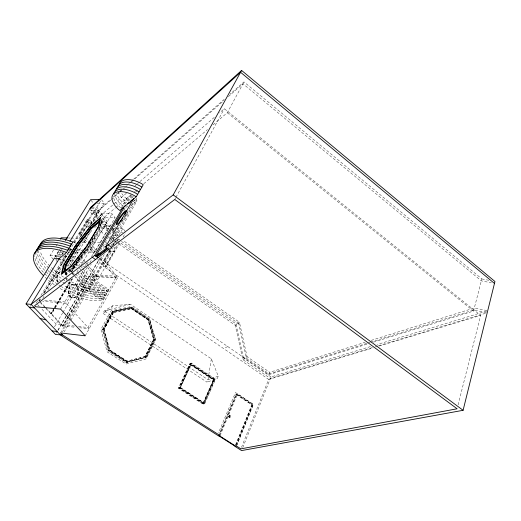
<?xml version="1.0" encoding="UTF-8"?>
<svg xmlns="http://www.w3.org/2000/svg" width="521" height="521" viewBox="0 0 521 521"><rect width="100%" height="100%" fill="white"/><g stroke="black" fill="none" stroke-linecap="round" stroke-linejoin="round"><path stroke-width="0.39" stroke-dasharray="2.6 1.95" d="M101.536 220.5L100.514 228.048L88.811 247.683L73.526 267.273L64.37 274.437L65.203 274.997L74.379 267.846L89.664 248.27L101.348 228.634L102.35 221.073L100.599 219.836M100.533 223.704L99.83 228.804L88.583 247.67L73.897 266.485L65.086 273.395M99.452 226.941L99.251 228.393L87.984 247.26L73.305 266.081L72.048 267.071M211.337 358.845L208.009 379.692L206.922 382.127L102.911 313.349L104.259 310.92L112.783 305.736L130.458 304.29L211.337 358.845L218.273 376.214L217.185 378.695L206.922 382.127M65.203 274.997L65.88 272.073M458.109 404.863L480.655 315.394L224.317 108.72L219.393 112.966M373.466 342.16L473.53 311.083L481.84 278.93L243.965 81.914L229.943 94.275M241.503 447.35L268.699 379.418L373.114 347.878M242.779 447.578L270.998 376.924L370.424 346.563M110.517 249.266L104.05 260.474L106.877 263.567L268.751 374.69L269.715 372.294L365.052 342.317M236.371 444.726L252.607 404.628L236.808 394.123L219.654 434.983M236.612 445.533L253.258 404.374L235.485 392.541L218.449 432.977M236.521 446.067L253.356 404.433L237.543 393.909L236.02 394.351L219.491 433.674M235.57 444.882L251.799 404.843L253.356 404.433M235.863 444.83L252.092 404.765L236.306 394.267L219.152 435.094M228.283 416.748L229.318 416.487L229.865 415.172L230.81 415.784L230.262 417.1L229.227 417.36L228.283 416.748L228.836 415.432L229.865 415.172M229.227 417.36L229.774 416.045L230.81 415.784M220.07 435.563L237.543 393.909M203.249 402.785L213.369 379.894L213.851 379.731L191.09 364.596L190.627 364.778L179.992 387.67L203.249 402.785L203.731 402.642L213.851 379.731M203.19 404.25L214.02 379.724L189.813 363.625L178.39 388.158L203.19 404.25L204.662 403.821L215.492 379.229L191.233 363.078L189.813 363.625M179.992 387.67L180.455 387.513L191.09 364.596M178.39 388.158L179.804 387.67L191.233 363.078M112.093 311.955L131.136 307.97L132.406 307.24L113.324 311.226L112.093 311.955L102.363 329.741L108.212 350.946L126.186 362.538L146.505 357.132L155.46 339.269L149.638 318.845L131.266 306.55L111.201 310.724L100.931 329.461L107.098 351.825L126.049 364.029L146.062 358.93L155.46 340.161L149.351 318.735M153.578 339.523L144.962 356.664L154.014 339.314L153.578 339.523L147.99 319.901L131.435 308.764L131.852 308.523L148.42 319.673L147.99 319.901M145.183 357.712L154.125 339.9L155.46 339.269M145.587 357.536L154.535 339.712L148.726 319.327L131.526 307.748L112.471 311.734L102.735 329.532L108.596 350.757L126.577 362.356L146.023 357.341L154.971 339.503L149.156 319.099L131.943 307.507L112.875 311.493L103.138 329.311L109 350.555L127 362.167M213.056 124.838L227.286 112.744L243.965 81.914M113.506 312.372L103.757 329.734L113.506 312.372L131.852 308.523M174.789 199.465L175.564 198.032M175.955 197.316L224.317 108.72M113.265 312.515L103.92 329.643L109.553 350.047L126.844 361.216M102.363 329.741L103.581 329.057L113.324 311.226M112.783 305.736L111.422 308.211L102.911 313.349M85.21 335.811L117.713 277.524L101.094 256.794M60.176 288.569A42.761 17.883 29.6 0 0 101.094 300.311L103.008 299.562L108.687 289.422L94.249 279.679L91.514 276.417M115.323 248.836L114.574 248.315L116.131 245.606M106.877 263.567L118.821 242.74M94.249 279.679L97.824 279.907L114.268 251.2L110.726 251.07L109.859 249.969M97.818 259.119L103.125 266.172L106.317 266.335L119.778 242.812M123.093 237.022L125.424 232.946M64.05 332.111L70.498 320.923M70.895 320.226L110.726 251.07L111.501 251.61L103.125 266.172L268.699 379.418M92.582 277.686L96.157 277.908L97.088 276.293L87.945 265.28M83.327 286.407L78.384 286.062L81.621 289.793L89.221 290.353L95.043 280.22L87.469 279.738L84.291 275.98L115.753 277.875L99.648 257.888M60.605 332.984L68.225 319.803M69.847 316.996L93.506 276.078L117.713 277.524M110.98 245.853L112.608 243.04M116.268 236.71L137.01 200.832L135.089 199.432M62.227 332.326L69.111 320.376M69.527 319.679L109.651 250.145M112.412 245.371L114.894 241.06L117.069 241.125M112.562 245.723L115.304 240.969M113.285 245.091L115.695 240.917M118.905 235.342L122.917 228.387L125.333 231.624M110.354 241.653L126.512 213.831M126.916 213.135L134.594 199.921M45.848 308.465L62.474 326.107L68.114 316.39M68.518 315.693L84.623 287.918L74.783 276.488M68.297 316.455L63.412 324.883L64.571 326.12L75.662 327.318M68.707 315.752L104.506 254.001M107.847 248.699L109.058 246.609M113.083 239.653L136.867 198.618L133.246 201.549M62.474 326.107L63.249 326.192L68.485 317.159M68.883 316.462L85.392 287.97L74.523 275.329M100.553 250.536L115.213 225.372M123.757 210.699L125.392 207.899M57.896 330.119L66.747 314.905M67.15 314.209L99.361 258.839M56.411 333.147L57.636 331.05M58.039 330.353L66.577 315.667M66.988 314.971L100.52 257.302M103.425 248.478L107.508 241.483M109.143 238.683L110.771 235.883M112.406 233.089L116.079 226.791M86.981 267.592L66.011 303.274L42.683 301.249M89.859 262.695L91.917 259.191M54.497 326.83L62.579 313.036M62.982 312.339L91.182 264.212M60.56 309.083L83.607 269.976M86.883 264.421L88.928 260.943M91.39 256.781L95.48 249.833L96.6 251.226L84.506 250.777M99.205 217.172L101.276 213.734L112.028 213.766L115.037 217.804L94.842 252.099L89.189 245.085M121.191 208.133L126.707 198.748L130.992 195.115M54.054 308.204L50.778 313.701L51.559 313.779L54.829 308.276M55.239 307.585L72.412 278.696M54.119 308.276L50.85 313.779L51.631 313.85L72.478 278.768M78.163 270.047L76.952 272.086L74.822 271.962M80.983 265.3L107.209 221.295L99.27 210.836L93.741 210.836L42.527 294.671M75.845 261.998L83.197 262.35L84.168 260.721M91.637 248.126L112.028 213.766M54.464 307.514L71.234 279.334M54.529 307.592L71.299 279.406M71.162 272.275L81.002 255.831M107.678 231.663L100.814 222.727L101.706 221.243L107.209 221.295M84.304 251.174L71.976 271.799L69.586 269.018M100.208 224.59L104.311 217.732L115.037 217.804M89.677 243.489L90.928 241.392M95.499 234.137L87.815 247L89.664 248.27M98.326 229.396L99.537 227.371L101.348 228.634M69.853 265.873L90.928 230.907M73.63 241.907L86.74 220.474L88.075 219.295L79.016 234.111L80.364 234.144L101.452 199.576L104.213 203.275L92.276 222.981L89.417 219.308L85.021 219.276M67.235 266.218L78.573 247.475L92.829 229.116M110.758 200.09L97.753 211.533L92.823 219.823M88.244 227.364L98.879 209.839L110.459 199.628M90.693 224.987L99.27 210.836M39.505 300.975L40.775 298.898M44.578 292.659L63.191 262.154L57.401 261.874L55.337 259.497M42.761 298.344L44.031 296.267M47.821 290.034L62.579 265.795M79.088 238.677L88.674 222.936L86.74 220.474L90.348 220.507L80.084 237.381M36.281 302.955L37.551 300.877M40.951 295.322L66.427 253.681M38.723 300.904L39.987 298.826M39.055 301.053L39.83 299.783M44.064 292.854L70.863 248.947L71.624 249.859M59.414 257.172L56.854 254.196L61.875 254.398L63.139 252.346L58.124 252.144L61.185 255.726M29.827 306.7L30.68 305.313M61.602 255.049L63.269 252.34M56.613 257.439L55.584 256.247L60.228 248.751M54.64 257.394L59.296 249.872M53.37 259.438L50.036 255.609L53.455 250.132M56.021 246.023L57.733 243.287M77.31 260.168L79.759 257.029M73.025 265.97L80.416 256.482M80.911 255.85L82.39 253.955M82.885 253.323L84.363 251.428M84.858 250.796L86.336 248.895M113.506 196.938L119.602 191.565M120.214 191.025L122.65 188.876M128.746 183.503L130.576 181.888M131.188 181.354L133.018 179.738M133.623 179.204L224.453 99.114M111.37 199.55L119.289 192.581M119.895 192.047L122.331 189.905M122.943 189.364L124.773 187.755M125.379 187.221L127.209 185.613M131.474 181.862L224.076 100.377M228.341 96.626L242.962 83.757L481.345 280.865L491.381 282.838M126.427 193.2L79.016 234.111L80.95 236.677M135.043 185.763L136.893 184.167M137.511 183.639L139.354 182.044M139.973 181.51L215.082 116.684M101.081 220.031L115.31 207.931M115.929 207.41L130.778 194.782M134.49 191.63L137.583 188.999M143.77 183.744L207.488 129.573M61.875 254.398L63.679 252.874M132.06 195.388L125.34 201.08L123.594 199.621A20.058 10.557 30.5 0 1 118.541 192.653M135.727 192.288L138.788 189.703M94.614 227.605L97.59 225.092M101.159 222.083L102.35 221.073M132.51 196.215L123.959 203.418L122.207 201.959A20.104 10.524 30.4 0 1 116.632 193.636M133.552 196.547L122.578 205.769L120.82 204.31A20.143 10.485 30.4 0 1 114.822 194.04M130.823 205.925L137.01 200.832M127.814 205.945L125.808 207.56M131.136 307.97L148.322 319.536L149.638 318.845M145.392 356.475L127.098 361.099L109.801 349.93L109.39 350.132L126.675 361.287L145.131 356.592L153.754 339.438L148.159 319.809L131.598 308.666L113.103 312.613M108.212 350.946L109.456 350.327L127.476 361.958L146.505 357.132M126.675 361.287L127.098 361.099M126.186 362.538L127.476 361.958M108.687 289.422L106.759 290.204A42.403 18.261 29.7 0 1 68.043 279.894M225.319 347.598L228.869 346.211M218.273 376.214L208.009 379.692L104.259 310.92L130.458 304.29M371.252 340.369L474.338 307.957L487.715 310.75L377.412 344.427M366.797 343.365L269.09 373.844L246.426 358.272L238.781 323.769L239.439 322.271L122.969 240.389M367.579 343.124L369.903 342.395M370.678 342.154L473.817 309.982L487.207 312.795M268.751 374.69L368.041 343.847M372.189 347.631L270.379 378.467L242.786 359.562L235.225 325.286L235.889 323.795L239.439 322.271L247.084 356.722L246.426 358.272L242.786 359.562L243.444 358.018L235.889 323.795L119.732 242.376M375.296 346.693L377.627 345.983M378.402 345.749L485.657 313.264M379.347 345.996L480.655 315.394M97.264 203.32L104.213 203.275M91.67 207.163L96.834 207.15L98.879 209.839M90.504 210.269L94.933 210.263L97.388 213.949L91.846 213.929L89.964 211.487M92.829 212.327L98.365 212.34M100.814 222.727L106.317 222.793M91.917 222.975L86.362 222.91L83.972 219.869M103.887 226.726L109.377 226.811L97.753 211.533M112.276 228.211L115.317 228.263M116.072 228.276L122.917 228.387M115.955 232.079L122.78 232.21M112.803 235.733L118.254 235.857L115.903 232.757M112.718 237.231L115.838 237.309M111.019 238.8L114.913 238.898M68.479 237.999L70.101 238.038M70.915 238.058L79.055 238.266M92.158 238.533L96.899 238.657M117.199 239.621L119.368 239.68M113.982 242.643L116.157 242.708M100.045 242.643L94.529 242.48L91.37 238.514M73.311 241.933L76.561 242.031M83.054 242.219L87.111 242.337M77.727 249.194L82.572 249.37M85.796 249.487L95.48 249.833M69.703 249.539L71.885 249.618M108.876 251.519L114.679 251.728L111.676 247.872L95.096 276.631L87.495 267.514M76.444 250.477L83.699 250.751M71.325 250.634L69.866 250.581L68.974 249.513M70.237 251.917L68.681 251.851L69.697 253.056M75.454 252.118L81.1 252.333M84.324 252.457L94.815 252.867M64.76 255.876L66.187 255.941L67.209 257.14M50.036 255.609L60.332 256.052M63.503 256.189L67.463 256.358M73.005 256.592L75.382 256.697L76.32 257.817M55.584 256.247L60.605 256.462M62.787 257.895L64.936 257.993L65.959 259.191M55.74 259.549L57.323 259.627M58.111 259.66L65.223 259.992M69.97 260.213L73.917 260.396M77.082 260.539L78.664 260.617M58.665 259.816L63.679 260.051L64.702 261.249M73.923 263.991L76.059 264.095L74.028 261.698M79.153 265.918L75.597 265.736L74.177 264.062M82.787 266.107L86.486 266.296M72.699 266.023L74.842 266.133L72.803 263.73M76.528 267.866L74.392 267.748L72.973 266.081M71.481 268.061L73.617 268.172L71.064 265.176M67.398 269.943L72.393 270.223L70.856 268.426M72.178 273.916L75.031 274.085M74.164 284.232L74.933 284.284M81.725 289.617L86.655 289.982M71.918 297.804L72.693 297.869M44.663 300.2L64.78 301.92L89.13 328.777L79.622 327.748M74.51 326.074L56.092 324.101L40.775 307.963M78.476 326.504L87.99 327.52L116.671 276.228L92.445 274.808L93.506 276.078M481.84 278.93L488.783 280.285M73.559 242.324L75.499 243.177M180.455 387.513L203.731 402.642M179.804 387.67L204.662 403.821M228.836 415.432L229.774 416.045M229.318 416.487L230.262 417.1M236.02 394.351L251.799 404.843M190.627 364.778L213.369 379.894M89.221 290.353L103.008 299.562M86.558 290.158L101.523 300.142L107.196 290.028L92.399 280.031L83.113 269.018M88.915 286.101L103.803 296.078M87.743 288.133L102.663 298.103M91.247 282.063L106.069 292.034M90.081 284.082L104.936 294.052M72.53 266.602L74.379 267.846M270.998 376.924L243.444 358.018L247.084 356.722L269.715 372.294M121.445 241.399L238.781 323.769L235.225 325.286L114.894 241.06M116.411 240.051L119.068 241.913M227.286 112.744L473.53 311.083M120.605 207.645L119.426 206.668A20.189 10.446 30.3 0 1 113.396 196.41M126.707 198.748L124.968 197.29A20.019 10.596 30.5 0 1 119.941 190.315M65.763 272.717L65.92 272.867A7.027 5.047 -85.8 0 1 67.137 275.283M37.492 304.505L40.228 307.383M40.052 301.555L44.982 306.797M45.535 307.377L51.559 313.779M51.631 313.85L63.249 326.192M40.345 302.629L45.301 307.885M67.88 270.497L70.758 273.831M69.847 269.898L71.384 271.682M71.898 272.275L73.943 274.658M62.416 262.115L63.445 263.313M69.072 269.852L73.682 275.205M71.755 268.1L73.187 269.774M67.776 264.837L68.805 266.036M75.74 274.131L84.513 284.368L79.57 284.03L82.8 287.768L90.394 288.308L104.154 297.517L102.233 298.279A42.689 17.955 29.6 0 1 61.367 286.589M59.895 250.705L62.435 253.688M69.019 262.779L70.55 264.577M77.466 272.685L85.691 282.33L80.755 282.004L83.972 285.749L91.559 286.276L105.294 295.485L103.373 296.247A42.618 18.033 29.6 0 1 63.862 285.397M70.257 260.734L72.295 263.131M80.722 273.063L86.87 280.305L81.94 279.992L85.144 283.743L92.725 284.251L106.427 293.453L104.506 294.228A42.546 18.111 29.7 0 1 65.698 283.815M60.644 248.074L62.162 249.865M67.437 253.89L68.453 255.095M71.494 258.696L73.52 261.093M79.368 268.015L88.049 278.286L83.113 277.98L86.31 281.737L93.891 282.232L107.56 291.434L105.633 292.209A42.475 18.189 29.7 0 1 67.535 282.232M72.725 256.658L75.753 260.266M76.261 260.865L80.097 265.43M80.573 265.99L82.605 268.413M74.646 252.086L77.668 255.707M79.68 258.123L83.197 262.35M85.079 264.603L86.017 265.73M96.157 277.908L97.824 279.907M76.138 251.057L78.645 254.079M80.651 256.495L85.568 262.415M86.037 262.981L87.443 264.675M80.364 234.144L82.813 237.172M84.773 239.614L87.228 242.656M99.778 258.227L106.317 266.335M85.652 237.556L89.56 242.428M90.048 243.033L96.04 250.067L95.682 250.054L110.257 225.313L104.767 225.241L108.55 230.178M101.308 231.226L104.415 235.225M113.767 247.28L114.574 248.315M111.514 239.439L112.998 241.36M97.525 218.449L90.009 208.66L95.916 208.654L97.961 211.344M112.432 237.856L114.405 240.422M116.873 239.458L118.065 241.021M93.741 210.836L98.892 217.57M100.768 220.018L101.706 221.243M112.204 230.529L114.092 233.004M114.561 233.629L117.394 237.348M118.586 238.911L119.374 239.953M112.608 228.413L114.021 230.275M91.09 200.292L93.402 203.346M101.276 213.734L104.311 217.732M112.757 228.856L114.705 231.422M83.842 240.526L86.733 244.375M87.215 245.013L93.962 253.988M148.322 319.536L154.125 339.9M104.161 329.506L109.801 349.93M103.581 329.057L109.456 350.327M64.904 280.682A42.475 18.189 29.7 0 1 52.764 271.871M52.146 271.33A42.475 18.189 29.7 0 1 49.195 268.569M48.642 268.015A42.475 18.189 29.7 0 1 38.534 250.966M65.04 283.431A42.546 18.111 29.7 0 1 62.442 281.841M61.172 281.034A42.546 18.111 29.7 0 1 50.322 272.743M49.723 272.196A42.546 18.111 29.7 0 1 46.883 269.422M45.841 268.322A42.546 18.111 29.7 0 1 37.33 249.963M64.793 277.927A42.403 18.261 29.7 0 0 67.385 279.51A7.027 5.047 -85.8 0 0 67.489 278.234M63.536 277.113A42.403 18.261 29.7 0 1 53.963 269.911M53.344 269.37A42.403 18.261 29.7 0 1 50.407 266.609M49.853 266.055A42.403 18.261 29.7 0 1 40.286 251.454M60.716 286.192A42.689 17.955 29.6 0 1 58.795 284.974M57.447 284.082A42.689 17.955 29.6 0 1 49.137 277.778M46.695 275.589A42.689 17.955 29.6 0 1 44.435 273.375M43.386 272.275A42.689 17.955 29.6 0 1 34.627 255.427M54.249 284.681A42.761 17.883 29.6 0 1 44.311 276.469M58.639 282.108A42.618 18.033 29.6 0 1 50.348 275.804M47.912 273.616A42.618 18.033 29.6 0 1 45.659 271.395M44.611 270.295A42.618 18.033 29.6 0 1 36.047 251.975M127.502 212.425A8.675 1.459 -54.1 0 1 127.013 213.643M126.779 214.124A8.675 1.459 -54.1 0 1 123.874 218.813M123.425 219.426A8.675 1.459 -54.1 0 1 122.507 220.637M122.051 221.217A8.675 1.459 -54.1 0 1 121.139 222.304M125.704 214.821A8.675 1.452 -54.1 0 1 124.63 216.586M65.145 272.822A7.02 5.054 -85.8 0 1 66.362 275.238M66.714 278.181A7.02 5.054 -85.8 0 1 66.317 280.565M57.362 282.135A7.02 5.054 -85.8 0 1 57.199 275.114A7.02 5.054 -85.8 0 1 61.537 271.141M58.144 282.187A7.027 5.047 -85.8 0 1 59.791 272.385M65.555 272.848A7.02 5.054 -85.8 0 1 66.779 275.264M67.124 278.207A7.02 5.054 -85.8 0 1 67.001 279.419M57.779 282.167A7.02 5.054 -85.8 0 1 60.638 271.532M230.035 415.979L229.487 417.295L228.543 416.683L229.09 415.367L230.035 415.979M213.564 379.829L203.444 402.726L180.175 387.611L190.816 364.707L213.564 379.829M214.47 379.575L203.639 404.12L178.82 388.008L190.243 363.463L214.47 379.575M214.952 379.412L204.121 403.977L179.283 387.852L190.712 363.28L214.952 379.412M105.366 224.395L99.863 224.323L102.943 228.322L108.433 228.406L105.366 224.395M71.494 297.348L70.446 296.403A6.903 4.871 -84.9 0 1 69.807 287.403A6.903 4.871 -84.9 0 1 76.118 284.824L77.147 285.788A6.903 4.871 -84.9 0 1 77.746 294.73A6.903 4.871 -84.9 0 1 71.494 297.348M71.13 297.322L70.088 296.371A6.903 4.871 -84.9 0 1 69.449 287.377A6.903 4.871 -84.9 0 1 75.76 284.798L76.789 285.762A6.903 4.871 -84.9 0 1 77.382 294.697A6.903 4.871 -84.9 0 1 71.13 297.322M70.719 297.289L69.677 296.338A6.897 4.871 -84.9 0 1 69.039 287.351A6.897 4.871 -84.9 0 1 75.35 284.772L76.379 285.736A6.897 4.871 -84.9 0 1 76.978 294.671A6.897 4.871 -84.9 0 1 70.719 297.289"/><path stroke-width="0.78" d="M64.864 271.48L66.48 264.603L77.421 246.563L91.149 228.869L99.055 222.154M64.298 271.982L66.102 264.349L77.049 246.309L90.778 228.608L99.29 221.373M63.744 272.333L65.477 265.039L76.854 246.296L91.11 227.911L100.006 220.344M64.357 264.284L62.24 273.017L71.351 265.801L86.636 246.186L98.384 226.557L99.472 219.048L90.016 227.149L75.753 245.541L64.357 264.284L65.477 265.039M39.876 245.964A42.403 18.261 29.7 0 1 72.543 241.874L72.914 242.044L66.519 252.483L59.329 258.533L54.308 258.305L26.05 303.919L31.123 304.375L60.592 335.133L218.56 435.895L220.07 435.563L62.442 334.905L60.605 332.984L85.21 335.811L60.56 309.083L35.565 306.765L34.581 305.736L174.789 199.465L457.119 408.79L240.897 448.861L236.521 446.067L234.971 446.367L241.581 450.58L463.097 410.307L494.95 281.496L241.588 70.42L90.934 207.163L69.899 241.347M108.948 249.37L105.555 247.019L173.2 194.887L241.588 70.42M136.215 196.801L134.125 195.492A20.228 10.407 30.3 0 0 113.93 193.538A20.228 10.407 30.3 0 0 118.026 209.038L119.797 210.497L136.215 196.801L143.236 184.721L141.171 183.418A20.019 10.596 30.5 0 0 119.407 184.063M123.939 207.846L95.786 256.065L96.886 256.827L98.925 253.33M105.555 247.019L133.806 198.501M59.329 258.533L31.123 304.375L94.809 255.297L122.735 207.742L123.991 208.647M65.359 240.468L90.628 199.68L99.908 199.589M60.299 239.178L61.152 237.81L67.665 237.973M90.009 208.66L240.565 72.269L494.468 283.444M70.433 245.144L71.644 244.115L71.266 243.952A42.475 18.189 29.7 0 0 38.606 247.963M67.886 249.305L69.091 248.289L68.713 248.12A42.618 18.033 29.6 0 0 36.47 250.412M123.965 206.72L125.808 205.176M127.652 203.639L128.882 202.61M130.725 201.067L131.956 200.044M129.175 203.223L130.38 202.246M96.815 256.677L107.606 248.439M95.786 256.065L106.72 247.911L107.847 248.699L96.886 256.827M62.442 334.905L55.604 334.547L26.05 303.919M29.404 307.39L34.471 307.865M52.1 330.92L57.102 331.486M40.091 318.468L45.978 319.881M70.368 246.199L69.996 246.029A42.546 18.111 29.7 0 0 37.759 248.4M67.808 250.38L67.43 250.217A42.689 17.955 29.6 0 0 34.757 253.988M66.519 252.483L66.141 252.32A42.761 17.883 29.6 0 0 35.48 251.936A42.761 17.883 29.6 0 0 43.751 275.915M95.506 259.556L92.302 257.231M108.244 244.948L111.748 247.247M139.042 191.936L136.964 190.634A20.143 10.485 30.4 0 0 115.141 191.142M137.629 194.366L135.545 193.057A20.189 10.446 30.3 0 0 113.708 193.519M141.842 187.117L139.778 185.815A20.058 10.557 30.5 0 0 117.987 186.414M140.442 189.52L138.371 188.218A20.104 10.524 30.4 0 0 116.567 188.771M219.341 435.725L235.772 446.21M218.846 435.836L235.264 446.308M75.753 245.541L76.854 246.296M94.809 255.297L98.124 257.569M96.196 255.759L97.297 256.521M90.016 227.149L91.11 227.911M173.2 194.887L463.097 410.307M126.434 211.65A8.675 1.446 -54.1 0 0 125.808 210.627L124.949 211.233A8.675 1.446 -54.1 0 0 118.104 219.81A8.675 1.446 -54.1 0 0 116.841 224.512L117.687 223.939A8.675 1.446 -54.1 0 0 122.793 218.032M125.939 212.861A8.675 1.446 -54.1 0 1 125.131 214.405M124.916 213.024A8.675 1.459 -54.1 0 1 126.017 212.001M116.691 224.636A8.675 1.452 -54.1 0 1 119.837 218.403A8.675 1.452 -54.1 0 1 125.515 211.637L126.369 211.038A8.675 1.452 -54.1 0 1 126.929 210.907M100.455 217.622L99.335 225.502L86.948 246.205L70.817 266.908L61.231 274.482L63.49 265.248L75.486 245.528L90.478 226.179L100.455 217.622"/></g></svg>
